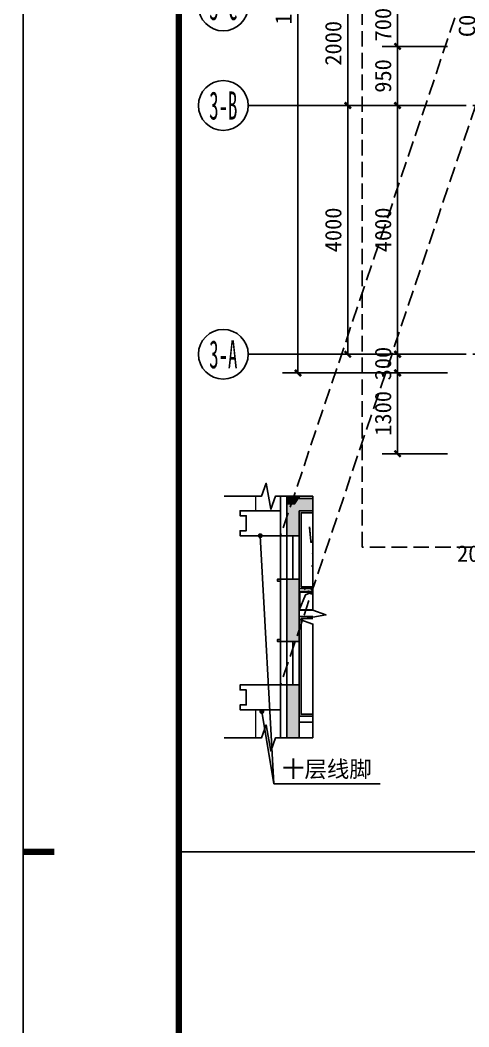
# Model space of a CAD drawing. Extents: x -46233 to 84150, y 109350 to 390860.
# Drawn here: x -50 to 7158, y 245685 to 261873 of the extents above; entities that cross this region are included whole.
import ezdxf
from ezdxf.enums import TextEntityAlignment as Align
from ezdxf.xclip import XClip

# ---------------------------------------------------------------- set-up
doc = ezdxf.new("R2010")
doc.units = 0
doc.header["$LTSCALE"] = 1000
doc.header["$MEASUREMENT"] = 0
doc.header["$XCLIPFRAME"] = 0
for name, pattern in [('125-WC-2x1.6+2.65x1.6$0$__DASH', [0.35, 0.25, -0.1]), ('3#-轴线$1$DOTE', [2.42, 2, -0.2, 0.02, -0.2]), ('DASH', [0.35, 0.25, -0.1])]:
    doc.linetypes.add(name, pattern=pattern)
doc.layers.get('Defpoints').update_dxf_attribs({"color": 4, "linetype": 'DASH'})
doc.layers.add('1#2#住宅楼 平面图$0$A-00-15-1#-PM-2F$0$00-装饰-看', color=46, linetype='Continuous', lineweight=5)
for name, color, linetype in [('125-MC编号-偶$0$A-ANNO-TEXT', 255, 'Continuous'), ('125-O-MC$0$A-ANNO-HATC-SOLD', 252, 'Continuous'), ('125-O-MC$0$A-COLU-CONC-HATC', 204, 'Continuous'), ('125-O-MC$0$A-DOOR', 51, 'Continuous'), ('125-O-MC$0$A-FLOR-HRAL', 71, 'Continuous'), ('125-O-MC$0$A-WALL-BLOK', 131, 'Continuous'), ('125-O-MC$0$A-WALL-CONC', 9, 'Continuous'), ('125-O-MC$0$A-WALL-INSL', 241, 'Continuous'), ('125-WC-2x1.6+2.65x1.6$0$A-FLOR-SPCL', 225, 'Continuous'), ('125-WC-2x1.6+2.65x1.6$0$FF-FIXT', 31, 'Continuous'), ('125-WC-2x1.6+2.65x1.6$0$FF-洁具及配件', 31, 'Continuous'), ('125-墙体$0$125-墙体$0$A-COLU-CONC-HATC', 204, 'Continuous'), ('125-墙体$0$125-墙体$0$A-DOOR', 51, 'Continuous'), ('125-墙体$0$125-墙体$0$A-WALL-BLOK', 131, 'Continuous'), ('125-墙体$0$125-墙体$0$A-WALL-CONC', 9, 'Continuous'), ('125-墙体$0$125-墙体$0$A-WALL-INSL', 241, 'Continuous'), ('125-墙体$0$A-COLU-CONC-HATC', 204, 'Continuous'), ('125-墙体$0$A-FLOR-UNDR', 177, 'Continuous'), ('125-墙体$0$A-FURN-FIXD', 45, 'Continuous'), ('125-墙体$0$A-WALL-STUD', 133, 'Continuous'), ('125-文字-标$0$A-ANNO-TEXT', 7, 'Continuous'), ('3#-轴号$0$A-ANNO-AXIS-CIRC', 3, 'Continuous'), ('3#-轴号$0$A-ANNO-AXIS-TEXT', 7, 'Continuous'), ('3#-轴号$0$A-ANNO-DIMS', 3, 'Continuous'), ('3#-轴线$1$A-ANNO-DOTE', 10, '3#-轴线$1$DOTE'), ('A-00-HX-113-wall-01Y$0$HRAL', 31, 'Continuous'), ('A-ANNO-DIMS', 3, 'Continuous'), ('A-ANNO-HATC-PATT', 8, 'Continuous'), ('A-ANNO-NOTE', 3, 'Continuous'), ('A-ANNO-SYMB', 3, 'Continuous'), ('A-ANNO-TEXT', 255, 'Continuous'), ('A1-无手签$0$A-ANNO-TTLB', 7, 'Continuous'), ('AXIS_TEXT', 7, 'Continuous')]:
    doc.layers.add(name, color=color, linetype=linetype)
doc.styles.add('125-MC编号-偶$0$Standard', font='')
doc.styles.add('125-文字-标$0$Standard', font='')
doc.styles.add('3#-轴号$0$_TCH_AXIS', font='')
doc.styles.add('3#-轴号$0$_TCH_DIM_T3', font='')
doc.styles.add('_TCH_DIM', font='')
doc.styles.add('_TCH_DIM_T3', font='')
doc.styles.add('COMPLEX', font='COMPLEX')
doc.styles.get("Standard").update_dxf_attribs({"font": ''})
doc.styles.get('125-MC编号-偶$0$Standard').set_extended_font_data('SimSun')
doc.styles.get('125-文字-标$0$Standard').set_extended_font_data('SimSun')
doc.styles.get('3#-轴号$0$_TCH_AXIS').set_extended_font_data('SimSun')
doc.styles.get('3#-轴号$0$_TCH_DIM_T3').set_extended_font_data('SimSun')
doc.styles.get('_TCH_DIM').set_extended_font_data('SimSun')
doc.styles.get('_TCH_DIM_T3').set_extended_font_data('SimSun')
doc.styles.get('Standard').set_extended_font_data('SimSun')
doc.dimstyles.new('3#-轴号$0$_TCH_ARCH&&100', dxfattribs={"dimtxt": 264.345992, "dimasz": 100, "dimexe": 250, "dimexo": 300, "dimgap": 100, "dimtad": 1, "dimdec": 0, "dimzin": 0, "dimdsep": 46, "dimtxsty": '3#-轴号$0$_TCH_DIM_T3', "dimblk": '3#-轴号$0$_ArchTick', "dimcen": 0.09, "dimclrt": 7, "dimazin": 2, "dimtfac": 1, "dimtdec": 0, "dimtix": 1, "dimtmove": 2, "dimatfit": 3, "dimfxl": 100, "dimtolj": 1, "dimtzin": 0, "dimarcsym": 0})
doc.dimstyles.new('_TCH_ARCH&&100', dxfattribs={"dimtxt": 264.345992, "dimasz": 100, "dimexe": 250, "dimexo": 300, "dimgap": 100, "dimtad": 1, "dimdec": 0, "dimzin": 0, "dimdsep": 46, "dimtxsty": '_TCH_DIM_T3', "dimblk": 'ARCHTICK', "dimcen": 0.09, "dimclrt": 7, "dimazin": 2, "dimtfac": 1, "dimtdec": 0, "dimtix": 1, "dimtmove": 2, "dimatfit": 3, "dimfxl": 100, "dimtolj": 1, "dimtzin": 0, "dimarcsym": 0})
pattern_1 = [(0, (0, 0), (0, 350), []), (37.875, (400, 0), (-169.6153, 218.0767), []), (90, (400, 0), (-450, 3e-14), [])]

# ---------------------------------------------------------------- blocks, each defined once
blk = doc.blocks.new('3#-轴线')
at = {"layer": '3#-轴线$1$A-ANNO-DOTE'}
for points in [[(-3000, -7100), (45757, -7100)], [(-3000, -11100), (45757, -11100)]]:
    blk.add_lwpolyline(points, dxfattribs=at)
blk = doc.blocks.new('_AXISO')
blk.add_circle((0, 0), 0.5)
at = {"layer": 'AXIS_TEXT', "style": 'COMPLEX', "width": 1.041667}
blk.add_attdef('A', text='', height=0.56, dxfattribs=at).set_placement((-0.25, -0.28), (0.25, -0.28), align=Align.FIT)
blk = doc.blocks.new('3#-轴号$0$_ArchTick')
at = {"color": 0, "linetype": 'ByBlock', "const_width": 0.4}
blk.add_lwpolyline([(-0.5, -0.5), (0.5, 0.5)], dxfattribs=at)
blk = doc.blocks.new('*D805')
at = {"layer": '3#-轴号$0$A-ANNO-DIMS', "color": 0, "lineweight": -2, "transparency": 16777216}
for p, q in [((-2589, -12100), (-2589, -8100)), ((-2389, -8100), (-2339, -8100)), ((-2389, -12100), (-2339, -12100))]:
    blk.add_line(p, q, dxfattribs=at)
at = {"layer": 'Defpoints', "color": 0, "transparency": 16777216}
for p in [(-2689, -8100), (-2589, -8100), (-2689, -12100)]:
    blk.add_point(p, dxfattribs=at)
at = {"layer": '3#-轴号$0$A-ANNO-DIMS', "color": 0, "lineweight": -2, "transparency": 16777216, "xscale": 100, "yscale": 100, "zscale": 100}
for p, rotation in [((-2589, -8100), 90), ((-2589, -12100), 270)]:
    blk.add_blockref('3#-轴号$0$_ArchTick', p, dxfattribs=dict(at, rotation=rotation))
at = {"layer": '3#-轴号$0$A-ANNO-DIMS', "color": 7, "transparency": 16777216, "insert": (-2822, -10100), "char_height": 264.3, "attachment_point": 5, "rotation": 90, "style": '3#-轴号$0$_TCH_DIM_T3'}
blk.add_mtext('\\A1;4000', dxfattribs=at)
blk = doc.blocks.new('*D806')
at = {"layer": '3#-轴号$0$A-ANNO-DIMS', "color": 0, "lineweight": -2, "transparency": 16777216}
for p, q in [((-2589, -8100), (-2589, -6100)), ((-2389, -6100), (-2339, -6100)), ((-2389, -8100), (-2339, -8100))]:
    blk.add_line(p, q, dxfattribs=at)
at = {"layer": 'Defpoints', "color": 0, "transparency": 16777216}
for p in [(-2689, -6100), (-2589, -6100), (-2689, -8100)]:
    blk.add_point(p, dxfattribs=at)
at = {"layer": '3#-轴号$0$A-ANNO-DIMS', "color": 0, "lineweight": -2, "transparency": 16777216, "xscale": 100, "yscale": 100, "zscale": 100}
for p, rotation in [((-2589, -6100), 90), ((-2589, -8100), 270)]:
    blk.add_blockref('3#-轴号$0$_ArchTick', p, dxfattribs=dict(at, rotation=rotation))
at = {"layer": '3#-轴号$0$A-ANNO-DIMS', "color": 7, "transparency": 16777216, "insert": (-2822, -7100), "char_height": 264.3, "attachment_point": 5, "rotation": 90, "style": '3#-轴号$0$_TCH_DIM_T3'}
blk.add_mtext('\\A1;2000', dxfattribs=at)
blk = doc.blocks.new('125-MC编号-偶')
at = {"layer": '125-MC编号-偶$0$A-ANNO-TEXT', "color": 2, "style": '125-MC编号-偶$0$Standard'}
for s, p in [('MLC2123', (-9273, 7623, 0)), ('C1214', (-6196, 7623, 0)), ('C1517', (-3919, 7623, 0)), ('M1023', (-8168, 3498)), ('TLM2323', (-6499, 3498)), ('M1023', (-4464, 3498)), ('HM1123', (-2562, 1888)), ('M0923', (-8869, 96)), ('MLC2123', (-9284, -4542, 0)), ('C3017', (-5315, -5209, 0)), ('C2017', (-2004, -5209, 0))]:
    blk.add_text(s, height=264.3, dxfattribs=at).set_placement(p)
for s, p in [('C0714', (-10992, 3125, 0)), ('M0923', (-7891, 2496)), ('C0714', (-10992, 1100, 0)), ('M1023', (-6553, -647)), ('M1023', (-3184, -647)), ('M0823', (-2041, -1335))]:
    blk.add_text(s, height=264.3, rotation=90, dxfattribs=at).set_placement(p)
blk = doc.blocks.new('125-WC-2x1.6+2.65x1.6$0$A$C096A077C')
at = {"layer": '125-WC-2x1.6+2.65x1.6$0$A-FLOR-SPCL'}
blk.add_line((-182, 0), (57, 0), dxfattribs=at)
for points in [[(-366, -84), (-534, -84), (-534, 84), (-366, 84)], [(-369, -81), (-531, -81), (-531, 81), (-369, 81)], [(-30, -23), (-30, 23), (-150, 23), (-150, -23)], [(-150, 20), (-150, -20), (-30, -20), (-30, 20)], [(-30, -60), (-30, 60), (0, 60), (0, -60)]]:
    blk.add_lwpolyline(points, close=True, dxfattribs=at)
for points in [[(-450, -45), (-450, 45)], [(-405, 0), (-495, 0)]]:
    blk.add_lwpolyline(points, dxfattribs=at)
blk.add_circle((-450, 0), 11.2, dxfattribs=at)
blk = doc.blocks.new('125-WC-2x1.6+2.65x1.6$0$A$C569A68CE')
at = {"layer": '125-WC-2x1.6+2.65x1.6$0$A-FLOR-SPCL'}
for p, q in [((-17, -195), (-16, -195)), ((14, -195), (15, -195))]:
    blk.add_line(p, q, dxfattribs=at)
for points in [[(21, 14), (17, 19), (11, 23), (5, 26), (-1, 27), (-7, 26), (-13, 23), (-19, 19), (-23, 14), (-25, 8), (-26, 2), (-25, -5), (-23, -11), (-19, -16), (-13, -20), (-8, -22), (-7, -23), (-6, -23), (-5, -24), (-5, -25), (-5, -26), (-5, -76), (-5, -77), (-5, -78), (-4, -79), (-3, -80), (-2, -80), (-1, -80), (0, -80), (1, -80), (2, -79), (3, -78), (3, -77), (3, -76), (3, -26), (3, -25), (3, -24), (4, -23), (5, -23), (5, -22), (11, -20), (17, -16), (21, -11), (23, -5), (24, 2), (23, 8)], [(20, 14), (16, 19), (11, 23), (5, 25), (-1, 26), (-7, 25), (-13, 23), (-18, 19), (-22, 14), (-25, 8), (-26, 2), (-25, -4), (-22, -10), (-18, -15), (-13, -19), (-7, -22), (-6, -22), (-6, -23), (-5, -24), (-5, -25), (-5, -26), (-5, -76), (-4, -77), (-4, -78), (-4, -79), (-3, -79), (-2, -80), (-1, -80), (0, -80), (1, -79), (1, -79), (2, -78), (2, -77), (2, -76), (2, -26), (2, -25), (3, -24), (4, -23), (4, -22), (5, -22), (11, -19), (16, -15), (20, -10), (23, -4), (23, 2), (23, 8)], [(16, -16), (15, -17), (15, -190), (14, -194), (13, -198), (10, -201), (7, -204), (3, -206), (-1, -206), (-5, -206), (-9, -204), (-12, -201), (-15, -198), (-16, -194), (-17, -190), (-17, -17), (-18, -16), (-18, -190), (-17, -195), (-16, -199), (-13, -202), (-10, -205), (-5, -207), (-1, -207), (3, -207), (7, -205), (11, -202), (14, -199), (15, -195), (16, -190)], [(15, -17), (11, -20), (5, -22), (5, -23), (4, -23), (3, -24), (3, -25), (3, -26), (3, -76), (3, -78), (2, -79), (1, -80), (-2, -80), (-3, -80), (-4, -79), (-5, -78), (-5, -76), (-5, -26), (-5, -25), (-5, -24), (-6, -23), (-7, -23), (-8, -22), (-13, -20), (-17, -17), (-17, -190), (-16, -194), (-15, -198), (-12, -201), (-9, -204), (-5, -206), (-1, -206), (3, -206), (7, -204), (10, -201), (13, -198), (14, -194), (15, -190)]]:
    blk.add_lwpolyline(points, close=True, dxfattribs=at)
blk.add_lwpolyline([(-14, -72), (-14, -71), (-13, -71), (-13, -71), (-13, -71), (-13, -71), (-13, -70), (-13, -70), (-13, -70), (-13, -70), (-13, -70), (-12, -69), (-12, -69), (-11, -69), (-11, -69), (-10, -68), (-9, -68), (-8, -68), (-6, -67), (-4, -67), (-2, -67), (0, -67), (2, -67), (4, -67), (5, -68), (7, -68), (8, -68), (8, -69), (9, -69), (10, -69), (10, -69), (11, -70), (11, -70), (11, -70), (11, -70), (11, -70), (11, -71), (11, -71), (11, -71), (11, -71), (11, -71), (11, -72), (11, -72), (11, -72), (11, -72), (11, -72), (11, -72), (11, -73), (11, -73), (11, -73), (11, -73), (11, -73), (10, -74), (10, -74), (9, -74), (8, -74), (8, -75), (7, -75), (5, -75), (4, -76), (2, -76), (0, -76), (-2, -76), (-4, -76), (-6, -76), (-8, -75), (-9, -75), (-10, -75), (-11, -74), (-11, -74), (-12, -74), (-12, -74), (-13, -73), (-13, -73), (-13, -73), (-13, -73), (-13, -73), (-13, -72), (-13, -72), (-13, -72), (-13, -72), (-14, -72), (-14, -72)], dxfattribs=at)
blk = doc.blocks.new('125-WC-2x1.6+2.65x1.6$0$A$C05716B03')
at = {"layer": '125-WC-2x1.6+2.65x1.6$0$A-FLOR-SPCL'}
for points in [[(-100, 400), (500, 400), (500, 0), (-100, 0)], [(475, 25), (-75, 25), (-75, 375), (475, 375)]]:
    blk.add_lwpolyline(points, close=True, dxfattribs=at)
for radius in [36, 23]:
    blk.add_circle((200, 192), radius, dxfattribs=at)
blk = doc.blocks.new('125-WC-2x1.6+2.65x1.6$0$A$C4A066A6E')
at = {"layer": '125-WC-2x1.6+2.65x1.6$0$FF-FIXT', "color": 8}
blk.add_blockref('125-WC-2x1.6+2.65x1.6$0$A$C569A68CE', (0, 456), dxfattribs=at)
at = {"layer": '125-WC-2x1.6+2.65x1.6$0$FF-洁具及配件', "color": 8, "ltscale": 0.01, "xscale": -1}
blk.add_blockref('125-WC-2x1.6+2.65x1.6$0$A$C05716B03', (200, 0), dxfattribs=at)
blk = doc.blocks.new('125-WC-2x1.6+2.65x1.6$0$REWREWR')
at = {"layer": '125-WC-2x1.6+2.65x1.6$0$A-FLOR-SPCL', "linetype": '125-WC-2x1.6+2.65x1.6$0$__DASH', "ltscale": 0.5}
for p, q in [((15260162, -510296), (15260785, -510296)), ((15260112, -511063), (15260112, -510346)), ((15260150, -510918), (15260150, -510391)), ((15260190, -510351), (15260757, -510351)), ((15260797, -510918), (15260797, -510391)), ((15260835, -510346), (15260835, -511063)), ((15260835, -510918), (15260112, -510918)), ((15260112, -511027), (15260709, -511027)), ((15260112, -511063), (15260835, -511063)), ((15260243, -510975), (15260243, -510964)), ((15260324, -510950), (15260259, -510950)), ((15260259, -510950), (15260259, -510966)), ((15260259, -510966), (15260324, -510966)), ((15260324, -510966), (15260324, -510950)), ((15260334, -510976), (15260334, -510964)), ((15260709, -510997), (15260709, -511028)), ((15260793, -510997), (15260709, -510997)), ((15260793, -511028), (15260793, -510997)), ((15260793, -511027), (15260835, -511027))]:
    blk.add_line(p, q, dxfattribs=at)
blk.add_lwpolyline([(15260374, -510968, 0.185158), (15260369, -510956, 0.102042), (15260350, -510941, 0.060862), (15260325, -510933, 0.047173), (15260291, -510930, 0.047173), (15260257, -510933, 0.060862), (15260232, -510941, 0.102042), (15260213, -510956, 0.185158), (15260208, -510968, 0.185158), (15260213, -510981, 0.102042), (15260232, -510995, 0.060862), (15260257, -511003, 0.047173), (15260291, -511007, 0.047173), (15260325, -511003, 0.060862), (15260350, -510995, 0.102042), (15260369, -510981, 0.185158)], format="xyb", close=True, dxfattribs=at)
for points in [[(15260259, -510955, 0.008736), (15260256, -510956, 0.076276), (15260244, -510961, 0.259034), (15260243, -510964, 0.259034)], [(15260243, -510964, 0.259034), (15260244, -510968, 0.076276), (15260256, -510973, 0.036515), (15260270, -510975, 0.026615), (15260288, -510976, 0.026615), (15260307, -510975, 0.036515), (15260321, -510973, 0.076276), (15260332, -510968, 0.259034), (15260334, -510964, 0.259034), (15260332, -510961, 0.056762), (15260324, -510957, 0.036515)], [(15260243, -510975, 0.259034), (15260244, -510978, 0.076276), (15260256, -510983, 0.036515), (15260270, -510986, 0.026615), (15260288, -510987, 0.026615), (15260307, -510986, 0.036515), (15260321, -510983, 0.076276), (15260332, -510978, 0.259034), (15260334, -510975, 0.078462), (15260334, -510973, 0.056762)]]:
    blk.add_lwpolyline(points, format="xyb", dxfattribs=at)
blk.add_circle((15260749, -511028), 17.5, dxfattribs=at)
for centre, radius, start, end in [((15260162, -510346), 50, 90, 180), ((15260785, -510346), 50, 0, 90), ((15260190, -510391), 40, 90, 180), ((15260757, -510391), 40, 0, 90)]:
    blk.add_arc(centre, radius, start, end, dxfattribs=at)
at = {"layer": '125-WC-2x1.6+2.65x1.6$0$A-FLOR-SPCL', "linetype": '125-WC-2x1.6+2.65x1.6$0$__DASH', "ltscale": 0.5, "width": 0.8, "flags": 9}
for tag in ['YSIZE', 'XSIZE']:
    blk.add_attdef(tag, (15260490, -511063), '', height=0.5, rotation=180, dxfattribs=at)
blk = doc.blocks.new('125-WC-2x1.6+2.65x1.6$0$A$C446C3F73')
at = {"layer": '125-WC-2x1.6+2.65x1.6$0$A-FLOR-SPCL'}
blk.add_lwpolyline([(-50, -50), (50, -50), (50, 50), (-50, 50)], close=True, dxfattribs=at)
for centre, radius in [((-39, 39), 4), ((0, 0), 40), ((39, 39), 4), ((-39, -39), 4), ((39, -39), 4)]:
    blk.add_circle(centre, radius, dxfattribs=at)
blk = doc.blocks.new('125-WC-2x1.6+2.65x1.6$0$dfghrtjrtuj6')
at = {"layer": '125-WC-2x1.6+2.65x1.6$0$A-FLOR-SPCL'}
for points in [[(-217, 0, 0.071142), (-213, -58, 0.019152), (-193, -212, 0.090609), (-149, -404, 0.163158), (-38, -508, 0.273043), (73, -490, 0.094885), (149, -404, 0.090609), (193, -212, 0.019152), (213, -58, 0.071142), (217, 0)], [(-165, -12, 0.180688), (-197, -186, -4.705295)], [(-107, -6, 0.237416), (-194, -208, -3.87225)], [(-120, -51, 0.129606), (-180, -259, 0.211204), (-80, -482, 2.252949)], [(106, -51, -0.095348), (166, -225, -0.180567), (120, -417, -0.059956), (65, -481, -0.149733), (0, -504, -0.149733), (-65, -481, -0.059956), (-120, -417, -0.180567), (-166, -225, -0.095348), (-106, -51, 0.095348)], [(-61, -51), (-62, -32, 1.018669), (-84, -32), (-85, -51)], [(61, -51), (62, -32, -1.018669), (84, -32), (85, -51)], [(120, -51, -0.129606), (180, -259, -0.211204), (80, -482, -2.252949)], [(107, -6, -0.237416), (194, -208, 3.87225)], [(165, -12, -0.180688), (197, -186, 4.705295)]]:
    blk.add_lwpolyline(points, format="xyb", dxfattribs=at)
blk.add_lwpolyline([(-120, -51), (120, -51)], dxfattribs=at)
blk = doc.blocks.new('125-WC-2x1.6+2.65x1.6')
at = {"layer": '125-WC-2x1.6+2.65x1.6$0$A-FLOR-SPCL'}
for p, q in [((3320, -970), (2130, -970)), ((1030, -1370), (1970, -1370)), ((990, -1930), (990, -1730)), ((1770, -1930), (990, -1930))]:
    blk.add_line(p, q, dxfattribs=at)
for points in [[(1030, -1570), (1970, -1570), (1970, -30), (30, -30), (30, -1220), (1030, -1220)], [(995, -543), (1005, -543), (1005, -1138), (995, -1138)], [(1009, -625), (1019, -625), (1019, -1220), (1009, -1220)], [(716, -1250), (934, -1250), (934, -1584), (716, -1584)], [(1280, -1414), (1720, -1414), (1720, -1526), (1280, -1526)], [(2130, -1570), (3320, -1570), (3320, -1410), (2130, -1410)], [(2150, -1550), (3300, -1550), (3300, -1430), (2150, -1430)], [(30, -1730), (2620, -1730), (2620, -3270), (30, -3270)], [(948, -1730), (958, -1730), (958, -2500), (948, -2500)], [(990, -1890), (2620, -1890), (2620, -1730), (990, -1730)], [(1010, -1870), (2600, -1870), (2600, -1750), (1010, -1750)], [(966, -1946), (976, -1946), (976, -2716), (966, -2716)]]:
    blk.add_lwpolyline(points, close=True, dxfattribs=at)
for points in [[(970, -30), (970, -1220)], [(1030, -30), (1030, -1220)], [(2100, -950), (2130, -950), (2130, -1570), (3320, -1570), (3320, -970), (3450, -970), (3450, -1000)], [(934, -1250), (716, -1584)], [(716, -1250), (934, -1584)], [(930, -3270), (930, -1730)], [(990, -3270), (990, -1730)], [(1770, -1730), (2620, -1730), (2620, -2330), (1770, -2330), (1770, -1930)]]:
    blk.add_lwpolyline(points, dxfattribs=at)
at = {"layer": '125-WC-2x1.6+2.65x1.6$0$A-FLOR-SPCL', "linetype": '125-WC-2x1.6+2.65x1.6$0$__DASH', "ltscale": 0.5}
blk.add_lwpolyline([(1613, -1886), (1172, -1886), (1172, -1774), (1613, -1774)], close=True, dxfattribs=at)
at = {"layer": 'Defpoints'}
for points in [[(0, 0), (2000, 0), (2000, -1600), (0, -1600)], [(0, -1700), (2650, -1700), (2650, -3300), (0, -3300)]]:
    blk.add_lwpolyline(points, close=True, dxfattribs=at)
at = {"layer": '125-WC-2x1.6+2.65x1.6$0$A-FLOR-SPCL'}
for name, p, rotation in [('125-WC-2x1.6+2.65x1.6$0$A$C096A077C', (450, -1220), 270), ('125-WC-2x1.6+2.65x1.6$0$A$C4A066A6E', (2724, -1087), 180), ('125-WC-2x1.6+2.65x1.6$0$A$C096A077C', (480, -1730), 90)]:
    blk.add_blockref(name, p, dxfattribs=dict(at, rotation=rotation))
at = {"layer": '125-WC-2x1.6+2.65x1.6$0$A-FLOR-SPCL', "xscale": -1}
for name, p, rotation in [('125-WC-2x1.6+2.65x1.6$0$dfghrtjrtuj6', (1503, -1370), 180), ('125-WC-2x1.6+2.65x1.6$0$A$C446C3F73', (450, -1150), 270), ('125-WC-2x1.6+2.65x1.6$0$A$C446C3F73', (1080, -1320), 270), ('125-WC-2x1.6+2.65x1.6$0$A$C446C3F73', (480, -1780), 270), ('125-WC-2x1.6+2.65x1.6$0$A$C446C3F73', (1040, -1980), 270)]:
    blk.add_blockref(name, p, dxfattribs=dict(at, rotation=rotation))
at = {"layer": '125-WC-2x1.6+2.65x1.6$0$A-FLOR-SPCL'}
blk.add_blockref('125-WC-2x1.6+2.65x1.6$0$A$C4A066A6E', (2199, -2212), dxfattribs=at)
at = {"layer": '125-WC-2x1.6+2.65x1.6$0$A-FLOR-SPCL', "xscale": -1}
blk.add_blockref('125-WC-2x1.6+2.65x1.6$0$A$C446C3F73', (2800, -1840), dxfattribs=at)
at = {"layer": '125-WC-2x1.6+2.65x1.6$0$A-FLOR-SPCL', "xscale": -0.830108359133127, "yscale": 0.830108359133127, "zscale": 0.830108359133127, "rotation": 270}
blk.add_blockref('125-WC-2x1.6+2.65x1.6$0$REWREWR', (427017, -12670026), dxfattribs=at)
at = {"layer": '125-WC-2x1.6+2.65x1.6$0$FF-洁具及配件', "xscale": -1}
blk.add_blockref('125-WC-2x1.6+2.65x1.6$0$dfghrtjrtuj6', (1390, -1930), dxfattribs=at)
blk = doc.blocks.new('125-墙体$0$125-墙体$0$$TCHSYS$WIN2D')
for p, q in [((-0.5, 0.5), (0.5, 0.5)), ((-0.5, 0.5), (-0.5, -0.5)), ((0.5, 0.5), (0.5, -0.5)), ((0.5, 0.167), (-0.5, 0.167)), ((0.5, -0.167), (-0.5, -0.167)), ((-0.5, -0.5), (0.5, -0.5))]:
    blk.add_line(p, q)
blk = doc.blocks.new('125-墙体')
at = {"layer": '125-墙体$0$125-墙体$0$A-COLU-CONC-HATC'}
for points in [[(100, -100), (-100, 100), (-100, -3200), (33, -3200), (100, -3100)], [(33, -3200), (-100, -3200), (-100, -3700), (100, -3700), (100, -3300)], [(33, -3200), (100, -3300), (2150, -3300), (2150, -3100), (100, -3100)], [(100, -4400), (-100, -4400), (-100, -5400), (100, -5400)], [(100, -6100), (-100, -6100), (-100, -6650), (100, -6650)], [(100, -6650), (-100, -6650), (-100, -11200), (100, -11000)]]:
    blk.add_hatch(color=256, dxfattribs=at).paths.add_polyline_path(points)
at = {"layer": '125-墙体$0$A-COLU-CONC-HATC'}
h = blk.add_hatch(dxfattribs=at)
h.set_pattern_fill('石膏板', color=256, scale=20, style=0)
h.set_pattern_definition([(45, (16.99, 14.34), (-50, 50), [16, -54.7107]), (135, (128.304, 14.34), (-50, -50), [16, -54.7107])])
h.paths.add_polyline_path([(100, -4600), (750, -4600), (800, -4550), (100, -4550)])
at = {"layer": '125-墙体$0$125-墙体$0$A-WALL-BLOK'}
for p, q in [((100, -4900), (740, -4900)), ((100, -4900), (100, -5000)), ((100, -5000), (740, -5000)), ((1750, -6600), (100, -6600)), ((100, -6700), (1750, -6700))]:
    blk.add_line(p, q, dxfattribs=at)
at = {"layer": '125-墙体$0$125-墙体$0$A-WALL-CONC'}
for p, q in [((-100, 100), (-100, -3200)), ((100, -100), (100, -3100)), ((-100, -3200), (-100, -3700)), ((100, -3100), (2150, -3100)), ((100, -3300), (100, -3700)), ((100, -3300), (2150, -3300)), ((-100, -3700), (100, -3700)), ((-100, -4400), (100, -4400)), ((-100, -4400), (-100, -5400)), ((100, -4400), (100, -5400)), ((-100, -5400), (100, -5400)), ((-100, -6100), (100, -6100)), ((-100, -6100), (-100, -6650)), ((100, -6100), (100, -6650)), ((-100, -6650), (-100, -11200)), ((100, -6650), (100, -11000))]:
    blk.add_line(p, q, dxfattribs=at)
at = {"layer": '125-墙体$0$125-墙体$0$A-WALL-INSL'}
for p, q in [((-200, -3700), (-100, -3700)), ((-200, -4400), (-100, -4400)), ((-200, -5400), (-100, -5400)), ((-200, -6100), (-100, -6100))]:
    blk.add_line(p, q, dxfattribs=at)
at = {"layer": '125-墙体$0$A-FLOR-UNDR'}
blk.add_lwpolyline([(100, -4550), (450, -4550), (450, -4900), (100, -4900)], close=True, dxfattribs=at)
blk.add_lwpolyline([(100, -4900), (200, -4650), (450, -4550)], dxfattribs=at)
at = {"layer": '125-墙体$0$A-FURN-FIXD'}
for points in [[(100, -4600), (400, -4600), (400, -4900), (100, -4900)], [(110, -4610), (390, -4610), (390, -4890), (110, -4890)]]:
    blk.add_lwpolyline(points, close=True, dxfattribs=at)
blk.add_lwpolyline([(250, -4600, 0, 30, 0), (250, -4579, 30, 30, 0)], format="xyseb", dxfattribs=at)
at = {"layer": '125-墙体$0$A-WALL-STUD'}
for p, q in [((100, -4550), (800, -4550)), ((100, -4550), (100, -4600)), ((100, -4600), (750, -4600))]:
    blk.add_line(p, q, dxfattribs=at)
blk.add_blockref('125-WC-2x1.6+2.65x1.6', (100, -3300))
at = {"layer": '125-墙体$0$125-墙体$0$A-DOOR', "xscale": -700, "yscale": 300, "zscale": 300, "rotation": 270}
for p in [(-50, -4050), (-50, -5750)]:
    blk.add_blockref('125-墙体$0$125-墙体$0$$TCHSYS$WIN2D', p, dxfattribs=at)
blk = doc.blocks.new('125-文字-标')
at = {"layer": 'Defpoints'}
for points in [[(-10350, 4000), (-7150, 4000), (-7150, 7000), (-10350, 7000)], [(-7050, 3900), (-4650, 3900), (-4650, 7000), (-7050, 7000)], [(-4550, 7000), (-1850, 7000), (-1850, 4000), (-4550, 4000)], [(-8350, 2200), (-10350, 2200), (-10350, 3800), (-8350, 3800)], [(-3100, 500), (-6900, 500), (-6900, 3800), (-2800, 3800), (-2800, 2200), (-3100, 2200)], [(-3100, 650), (-1300, 650), (-1300, 2200), (-3100, 2200)], [(-10350, 500), (-7700, 500), (-7700, 2100), (-10350, 2100)], [(-6900, 500), (-3100, 500), (-3100, -3900), (-6900, -3900)], [(-7100, -3900), (-10350, -3900), (-10350, -1050), (-8200, -1050), (-8200, 400), (-7100, 400)], [(-8200, 400), (-10350, 400), (-10350, -1050), (-8200, -1050)], [(-3000, 450), (-2000, 450), (-2000, -1350), (-100, -1350), (-100, -3900), (-3000, -3900)], [(-1900, -1250), (-100, -1250), (-100, -250), (-1450, -250), (-1450, 450), (-1900, 450)]]:
    blk.add_lwpolyline(points, close=True, dxfattribs=at)
at = {"layer": '125-文字-标$0$A-ANNO-TEXT', "style": '125-文字-标$0$Standard'}
for s, height, p in [('卧室', 264.3, (-9247, 5652)), ('CF5', 264.3, (-6508, 5652)), ('厨房', 264.3, (-5941, 5652)), ('卧室', 264.3, (-3714, 5652)), ('卫生间', 264.3, (-9257, 3281)), ('WC10', 264.3, (-10202, 3281)), ('餐厅', 264.3, (-5779, 1634)), ('玄关', 264.3, (-2712, 1393)), ('WC11', 264.3, (-10041, 1315)), ('卫生间', 264.3, (-9096, 1315)), ('衣帽间', 264.3, (-1236, -684)), ('卧室', 264.3, (-9247, -1807)), ('(', 264, (-9791, -2207)), ('含衣帽间', 264.3, (-9602, -2207)), (')', 264, (-8090, -2207)), ('起居室', 264.3, (-5969, -2207)), ('卧室', 264.3, (-2321, -2705))]:
    blk.add_text(s, height=height, dxfattribs=at).set_placement(p)
at = {"layer": 'Defpoints', "style": '125-文字-标$0$Standard'}
for s, height, p in [('9.60m', 264.3, (-9404, 5252)), ('2', 132, (-8459, 5427)), ('7.44m', 264.3, (-6380, 5252)), ('2', 132, (-5435, 5427)), ('8.10m', 264.3, (-3872, 5252)), ('2', 132, (-2927, 5427)), ('13.02m', 264.3, (-6023, 1234)), ('2', 132, (-4889, 1409)), ('2', 132, (-1923, 1168)), ('4.24m', 264.3, (-9035, 915)), ('2', 132, (-8090, 1090)), ('2.79m', 264.3, (-2868, 993)), ('2', 132, (-259, -909)), ('2.11m', 264.3, (-1204, -1084)), ('13.98m', 264.3, (-9499, -2607)), ('2', 132, (-8365, -2432)), ('16.72m', 264.3, (-6023, -2607)), ('2', 132, (-4889, -2432)), ('9.20m', 264.3, (-2478, -3105)), ('2', 132, (-1533, -2930))]:
    blk.add_text(s, height=height, dxfattribs=at).set_placement(p)
at = {"layer": 'Defpoints', "color": 1, "style": '125-文字-标$0$Standard'}
for s, height, p in [('3.20m', 264.3, (-10171, 2881)), ('2', 132, (-9226, 3056))]:
    blk.add_text(s, height=height, dxfattribs=at).set_placement(p)
blk = doc.blocks.new('3#-标准层')
for name, p in [('125-墙体', (0, 0)), ('125-文字-标', (10450, -7100))]:
    blk.add_blockref(name, p)
blk = doc.blocks.new('125-O-MC$0$BGBFG')
at = {"layer": '125-O-MC$0$A-FLOR-HRAL'}
blk.add_lwpolyline([(0, 0), (700, 0), (700, -60), (0, -60)], close=True, dxfattribs=at)
blk.add_lwpolyline([(700, 0), (700, -90)], dxfattribs=at)
blk = doc.blocks.new('125-O-MC$0$$DorLib2D$00000009')
for p, q in [((0.413, 0.905), (0.413, 0.081)), ((0.454, 0.905), (0.413, 0.905)), ((0.454, 0.081), (0.454, 0.905)), ((0.413, 0.782), (0.378, 0.782)), ((0.489, 0.782), (0.454, 0.782)), ((0.413, 0.624), (0.378, 0.624)), ((0.489, 0.624), (0.454, 0.624)), ((-0.494, 0.081), (-0.453, 0.081)), ((-0.494, -0.002), (-0.494, 0.081)), ((-0.453, 0.081), (-0.453, 0.039)), ((-0.453, 0.039), (-0.412, 0.039)), ((-0.412, 0.039), (-0.412, -0.002)), ((0.413, 0.081), (0.454, 0.081)), ((0.454, 0.039), (0.413, 0.039)), ((0.413, 0.039), (0.413, -0.002)), ((0.495, 0.081), (0.454, 0.081)), ((0.454, 0.081), (0.454, 0.039)), ((0.495, -0.002), (0.495, 0.081)), ((-0.494, -0.002), (-0.494, -0.002)), ((-0.412, -0.002), (-0.494, -0.002)), ((0.413, -0.002), (0.495, -0.002)), ((0.495, -0.002), (0.495, -0.002))]:
    blk.add_line(p, q)
at = {"lineweight": 13}
for p, q in [((0.378, 0.782), (0.378, 0.624)), ((0.489, 0.782), (0.489, 0.624))]:
    blk.add_line(p, q, dxfattribs=at)
blk.add_arc((0.372, 0.082), 0.825, 87.134, 180.0717, dxfattribs=at)
blk = doc.blocks.new('125-O-MC$0$$TCHSYS$WIN2D')
for p, q in [((-0.5, 0.5), (0.5, 0.5)), ((-0.5, 0.5), (-0.5, -0.5)), ((0.5, 0.5), (0.5, -0.5)), ((0.5, 0.167), (-0.5, 0.167)), ((0.5, -0.167), (-0.5, -0.167)), ((-0.5, -0.5), (0.5, -0.5))]:
    blk.add_line(p, q)
blk = doc.blocks.new('125-O-MC$0$$WINLIB2D$00000001')
at = {"color": 0}
for points in [[(-0.5, 0.5), (-0.5, -0.5)], [(-0.5, 0.5), (0.5, 0.5)], [(0.5, -0.5), (0.5, 0.5)], [(0.5, 0.1667), (-0.5, 0.1667)], [(0.5, -0.1667), (-0.5, -0.1667)], [(-0.5, -0.5), (0.5, -0.5)]]:
    blk.add_lwpolyline(points, dxfattribs=at)
blk = doc.blocks.new('125-O-MC')
at = {"layer": '125-O-MC$0$A-COLU-CONC-HATC'}
h = blk.add_hatch(dxfattribs=at)
h.set_pattern_fill('空心砖', color=256, scale=100, style=0)
h.set_pattern_definition(pattern_1)
h.paths.add_polyline_path([(3670, -11200), (3670, -11700), (3870, -11550), (3870, -11200)])
h = blk.add_hatch(dxfattribs=at)
h.set_pattern_fill('空心砖', color=256, scale=100, style=0)
h.set_pattern_definition(pattern_1)
h.paths.add_polyline_path([(7350, -11200), (7350, -11550), (7450, -11600), (7550, -11550), (7550, -11200)])
h = blk.add_hatch(dxfattribs=at)
h.set_pattern_fill('空心砖', color=256, scale=100, style=0)
h.set_pattern_definition(pattern_1)
h.paths.add_polyline_path([(3670, -11700), (3950, -11700), (3950, -11550), (3870, -11550)])
h = blk.add_hatch(dxfattribs=at)
h.set_pattern_fill('空心砖', color=256, scale=100, style=0)
h.set_pattern_definition(pattern_1)
h.paths.add_polyline_path([(7350, -11550), (6950, -11550), (6950, -11700), (7450, -11700), (7450, -11600)])
h = blk.add_hatch(dxfattribs=at)
h.set_pattern_fill('空心砖', color=256, scale=100, style=0)
h.set_pattern_definition(pattern_1)
h.paths.add_polyline_path([(7450, -11700), (7850, -11700), (7850, -11550), (7550, -11550), (7450, -11600)])
h = blk.add_hatch(dxfattribs=at)
h.set_pattern_fill('空心砖', color=256, scale=100, style=0)
h.set_pattern_definition(pattern_1)
h.paths.add_polyline_path([(10350, -11550), (9850, -11550), (9850, -11700), (10350, -11700)])
at = {"layer": '125-O-MC$0$A-ANNO-HATC-SOLD'}
for points in [[(3950, -11000), (6950, -11000)], [(7850, -11000), (9850, -11000)]]:
    blk.add_lwpolyline(points, dxfattribs=at)
at = {"layer": '125-O-MC$0$A-DOOR'}
for p, q in [((1900, 220), (2800, 220)), ((1900, -11320), (2800, -11320))]:
    blk.add_line(p, q, dxfattribs=at)
at = {"layer": '125-O-MC$0$A-FLOR-HRAL'}
blk.add_lwpolyline([(6300, -50), (7800, -50), (7800, -100), (6300, -100)], close=True, dxfattribs=at)
at = {"layer": '125-O-MC$0$A-WALL-BLOK'}
for p, q in [((700, -100), (700, 100)), ((2800, -100), (2800, 100)), ((700, -11000), (100, -11000)), ((100, -11000), (100, -11200)), ((700, -11200), (700, -11000)), ((2800, -11200), (2800, -11000)), ((100, -11200), (700, -11200)), ((3670, -11200), (3670, -11700)), ((3870, -11200), (3670, -11200)), ((3870, -11200), (3870, -11550)), ((7350, -11200), (7350, -11550)), ((7550, -11200), (7350, -11200)), ((7550, -11200), (7550, -11550)), ((3950, -11550), (3870, -11550)), ((3950, -11700), (3950, -11550)), ((7350, -11550), (6950, -11550)), ((6950, -11550), (6950, -11700)), ((7850, -11550), (7550, -11550)), ((7850, -11700), (7850, -11550)), ((10350, -11550), (9850, -11550)), ((9850, -11550), (9850, -11700)), ((3670, -11700), (3950, -11700)), ((6950, -11700), (7450, -11700)), ((7450, -11700), (7850, -11700)), ((9850, -11700), (10350, -11700))]:
    blk.add_line(p, q, dxfattribs=at)
at = {"layer": '125-O-MC$0$A-WALL-CONC'}
for p, q in [((6300, 100), (6300, -100)), ((7800, 100), (7800, -100))]:
    blk.add_line(p, q, dxfattribs=at)
at = {"layer": '125-O-MC$0$A-WALL-INSL'}
for p, q in [((100, -11320), (700, -11320)), ((700, -11320), (700, -11200)), ((3950, -11820), (3950, -11700)), ((6950, -11820), (6950, -11700)), ((7850, -11820), (7850, -11700)), ((9850, -11820), (9850, -11700)), ((3950, -11820), (3670, -11820)), ((7450, -11820), (6950, -11820)), ((7850, -11820), (7450, -11820)), ((10350, -11820), (9850, -11820))]:
    blk.add_line(p, q, dxfattribs=at)
for points in [[(700, 100), (700, 220), (-220, 220), (-220, -600), (-200, -600), (-200, -3700), (-100, -3700)], [(2800, 100), (2800, 220), (4100, 220), (4100, 100)], [(5300, 100), (5300, 220), (6100, 220), (6100, 200), (6300, 200), (6300, 100)], [(7800, 100), (7800, 200), (8050, 200)], [(-100, -5400), (-200, -5400), (-200, -4400), (-100, -4400)], [(100, -11320), (-220, -11320), (-220, -10500), (-200, -10500), (-200, -6100), (-100, -6100)], [(2800, -11200), (2800, -11320), (3550, -11320), (3550, -11820), (3670, -11820)]]:
    blk.add_lwpolyline(points, dxfattribs=at)
for p in [(3950, -11730), (7850, -11730)]:
    blk.add_blockref('125-O-MC$0$BGBFG', p)
at = {"xscale": -1}
blk.add_blockref('125-O-MC$0$BGBFG', (6950, -11730), dxfattribs=at)
at = {"layer": '125-O-MC$0$A-DOOR', "zscale": 320}
for name, p, xscale, yscale in [('125-O-MC$0$$DorLib2D$00000009', (2350, 60), 900, 900), ('125-O-MC$0$$TCHSYS$WIN2D', (1300, 60), -1200, -320), ('125-O-MC$0$$TCHSYS$WIN2D', (1300, -11160), -1200, 320), ('125-O-MC$0$$DorLib2D$00000009', (2350, -11160), 900, -900)]:
    blk.add_blockref(name, p, dxfattribs=dict(at, xscale=xscale, yscale=yscale))
at = {"layer": '125-O-MC$0$A-DOOR', "rotation": 180}
for name, p, xscale, yscale, zscale in [('125-O-MC$0$$TCHSYS$WIN2D', (7050, 50), -1500, 300, 300), ('125-O-MC$0$$WINLIB2D$00000001', (5450, -11685), 3000, -270, 270), ('125-O-MC$0$$WINLIB2D$00000001', (8850, -11685), 1999.827914118767, -270, 270)]:
    blk.add_blockref(name, p, dxfattribs=dict(at, xscale=xscale, yscale=yscale, zscale=zscale))
blk = doc.blocks.new('_ArchTick')
at = {"color": 0, "linetype": 'ByBlock', "const_width": 0.4}
blk.add_lwpolyline([(-0.5, -0.5), (0.5, 0.5)], dxfattribs=at)
blk = doc.blocks.new('*D422')
at = {"layer": 'A-ANNO-DIMS', "color": 0, "lineweight": -2, "transparency": 16777216}
for p, q in [((6013, 262150), (6013, 262250)), ((6813, 262150), (5763, 262150)), ((6013, 261450), (6013, 262150)), ((6813, 261450), (5763, 261450)), ((6013, 261450), (6013, 261350))]:
    blk.add_line(p, q, dxfattribs=at)
at = {"layer": 'Defpoints', "color": 0, "transparency": 16777216}
for p in [(6013, 262150), (7113, 262150), (7113, 261450)]:
    blk.add_point(p, dxfattribs=at)
at = {"layer": 'A-ANNO-DIMS', "color": 0, "lineweight": -2, "transparency": 16777216, "xscale": 100, "yscale": 100, "zscale": 100}
for p, rotation in [((6013, 262150), 270), ((6013, 261450), 90)]:
    blk.add_blockref('_ArchTick', p, dxfattribs=dict(at, rotation=rotation))
at = {"layer": 'A-ANNO-DIMS', "color": 7, "transparency": 16777216, "insert": (5781, 261800), "char_height": 264.3, "attachment_point": 5, "rotation": 90, "style": '_TCH_DIM_T3'}
blk.add_mtext('\\A1;700', dxfattribs=at)
blk = doc.blocks.new('*D423')
at = {"layer": 'A-ANNO-DIMS', "color": 0, "lineweight": -2, "transparency": 16777216}
for p, q in [((6813, 261450), (5763, 261450)), ((6013, 260500), (6013, 261450)), ((6813, 260500), (5763, 260500))]:
    blk.add_line(p, q, dxfattribs=at)
at = {"layer": 'Defpoints', "color": 0, "transparency": 16777216}
for p in [(6013, 261450), (7113, 261450), (7113, 260500)]:
    blk.add_point(p, dxfattribs=at)
at = {"layer": 'A-ANNO-DIMS', "color": 0, "lineweight": -2, "transparency": 16777216, "xscale": 100, "yscale": 100, "zscale": 100}
for p, rotation in [((6013, 261450), 90), ((6013, 260500), 270)]:
    blk.add_blockref('_ArchTick', p, dxfattribs=dict(at, rotation=rotation))
at = {"layer": 'A-ANNO-DIMS', "color": 7, "transparency": 16777216, "insert": (5781, 260975), "char_height": 264.3, "attachment_point": 5, "rotation": 90, "style": '_TCH_DIM_T3'}
blk.add_mtext('\\A1;950', dxfattribs=at)
blk = doc.blocks.new('*D424')
at = {"layer": 'A-ANNO-DIMS', "color": 0, "lineweight": -2, "transparency": 16777216}
for p, q in [((6813, 260500), (5763, 260500)), ((6013, 256500), (6013, 260500)), ((6813, 256500), (5763, 256500))]:
    blk.add_line(p, q, dxfattribs=at)
at = {"layer": 'Defpoints', "color": 0, "transparency": 16777216}
for p in [(6013, 260500), (7113, 260500), (7113, 256500)]:
    blk.add_point(p, dxfattribs=at)
at = {"layer": 'A-ANNO-DIMS', "color": 0, "lineweight": -2, "transparency": 16777216, "xscale": 100, "yscale": 100, "zscale": 100}
for p, rotation in [((6013, 260500), 90), ((6013, 256500), 270)]:
    blk.add_blockref('_ArchTick', p, dxfattribs=dict(at, rotation=rotation))
at = {"layer": 'A-ANNO-DIMS', "color": 7, "transparency": 16777216, "insert": (5781, 258500), "char_height": 264.3, "attachment_point": 5, "rotation": 90, "style": '_TCH_DIM_T3'}
blk.add_mtext('\\A1;4000', dxfattribs=at)
blk = doc.blocks.new('*D425')
at = {"layer": 'A-ANNO-DIMS', "color": 0, "lineweight": -2, "transparency": 16777216}
for p, q in [((6013, 256500), (6013, 256600)), ((6813, 256500), (5763, 256500)), ((6013, 256200), (6013, 256500)), ((6813, 256200), (5763, 256200)), ((6013, 256200), (6013, 256100))]:
    blk.add_line(p, q, dxfattribs=at)
at = {"layer": 'Defpoints', "color": 0, "transparency": 16777216}
for p in [(6013, 256500), (7113, 256500), (7113, 256200)]:
    blk.add_point(p, dxfattribs=at)
at = {"layer": 'A-ANNO-DIMS', "color": 0, "lineweight": -2, "transparency": 16777216, "xscale": 100, "yscale": 100, "zscale": 100}
for p, rotation in [((6013, 256500), 270), ((6013, 256200), 90)]:
    blk.add_blockref('_ArchTick', p, dxfattribs=dict(at, rotation=rotation))
at = {"layer": 'A-ANNO-DIMS', "color": 7, "transparency": 16777216, "insert": (5781, 256350), "char_height": 264.3, "attachment_point": 5, "rotation": 90, "style": '_TCH_DIM_T3'}
blk.add_mtext('\\A1;300', dxfattribs=at)
blk = doc.blocks.new('*D426')
at = {"layer": 'A-ANNO-DIMS', "color": 0, "lineweight": -2, "transparency": 16777216}
for p, q in [((6813, 256200), (5763, 256200)), ((6013, 254900), (6013, 256200)), ((6813, 254900), (5763, 254900))]:
    blk.add_line(p, q, dxfattribs=at)
at = {"layer": 'Defpoints', "color": 0, "transparency": 16777216}
for p in [(6013, 256200), (7113, 256200), (7113, 254900)]:
    blk.add_point(p, dxfattribs=at)
at = {"layer": 'A-ANNO-DIMS', "color": 0, "lineweight": -2, "transparency": 16777216, "xscale": 100, "yscale": 100, "zscale": 100}
for p, rotation in [((6013, 256200), 90), ((6013, 254900), 270)]:
    blk.add_blockref('_ArchTick', p, dxfattribs=dict(at, rotation=rotation))
at = {"layer": 'A-ANNO-DIMS', "color": 7, "transparency": 16777216, "insert": (5781, 255550), "char_height": 264.3, "attachment_point": 5, "rotation": 90, "style": '_TCH_DIM_T3'}
blk.add_mtext('\\A1;1300', dxfattribs=at)
blk = doc.blocks.new('*D466')
at = {"layer": 'A-ANNO-DIMS', "color": 0, "lineweight": -2, "transparency": 16777216}
for p, q in [((6813, 268300), (4163, 268300)), ((4413, 256200), (4413, 268300)), ((6813, 256200), (4163, 256200))]:
    blk.add_line(p, q, dxfattribs=at)
at = {"layer": 'Defpoints', "color": 0, "transparency": 16777216}
for p in [(4413, 268300), (7113, 268300), (7113, 256200)]:
    blk.add_point(p, dxfattribs=at)
at = {"layer": 'A-ANNO-DIMS', "color": 0, "lineweight": -2, "transparency": 16777216, "xscale": 100, "yscale": 100, "zscale": 100}
for p, rotation in [((4413, 268300), 90), ((4413, 256200), 270)]:
    blk.add_blockref('_ArchTick', p, dxfattribs=dict(at, rotation=rotation))
at = {"layer": 'A-ANNO-DIMS', "color": 7, "transparency": 16777216, "insert": (4181, 262250), "char_height": 264.3, "attachment_point": 5, "rotation": 90, "style": '_TCH_DIM_T3'}
blk.add_mtext('\\A1;12100', dxfattribs=at)
blk = doc.blocks.new('*D518')
at = {"layer": 'A-ANNO-DIMS', "color": 0, "lineweight": -2, "transparency": 16777216}
for p, q in [((7603, 254074), (7603, 252768)), ((7803, 254074), (7803, 252768)), ((7603, 253018), (7803, 253018))]:
    blk.add_line(p, q, dxfattribs=at)
at = {"layer": 'Defpoints', "color": 0, "transparency": 16777216}
for p in [(7603, 254374), (7803, 254374), (7803, 253018)]:
    blk.add_point(p, dxfattribs=at)
at = {"layer": 'A-ANNO-DIMS', "color": 0, "lineweight": -2, "transparency": 16777216, "xscale": 100, "yscale": 100, "zscale": 100, "rotation": 180}
blk.add_blockref('_ArchTick', (7603, 253018), dxfattribs=at)
at = {"layer": 'A-ANNO-DIMS', "color": 0, "lineweight": -2, "transparency": 16777216, "xscale": 100, "yscale": 100, "zscale": 100}
blk.add_blockref('_ArchTick', (7803, 253018), dxfattribs=at)
at = {"layer": 'A-ANNO-DIMS', "color": 7, "transparency": 16777216, "insert": (7238, 253293), "char_height": 264.3, "attachment_point": 5, "style": '_TCH_DIM_T3'}
blk.add_mtext('\\A1;200', dxfattribs=at)
blk = doc.blocks.new('3#-轴号')
at = {"layer": '3#-轴号$0$A-ANNO-AXIS-CIRC'}
for p, q in [((-689.4, -8100), (-4189.4, -8100)), ((-689.4, -12100), (-4189.4, -12100))]:
    blk.add_line(p, q, dxfattribs=at)
at = {"layer": 'Defpoints'}
blk.add_lwpolyline([(-2360.1, 4492.7), (44213.5, 4492.7), (44213.5, -15203.4), (-2360.1, -15203.4)], close=True, dxfattribs=at)
at = {"layer": '3#-轴号$0$A-ANNO-AXIS-CIRC'}
ref = blk.add_blockref('_AXISO', (-4589.4, -6500), dxfattribs=dict(at, xscale=800, yscale=800, zscale=800))
ref.add_attrib('A', '3-C', dxfattribs={"layer": '3#-轴号$0$A-ANNO-AXIS-TEXT', "height": 452.55, "style": '3#-轴号$0$_TCH_AXIS', "width": 0.466146}).set_placement((-4815.7, -6726.3), (-4363.1, -6726.3), align=Align.FIT)
ref = blk.add_blockref('_AXISO', (-4589.4, -8100), dxfattribs=dict(at, xscale=800, yscale=800, zscale=800))
ref.add_attrib('A', '3-B', dxfattribs={"layer": '3#-轴号$0$A-ANNO-AXIS-TEXT', "height": 452.55, "style": '3#-轴号$0$_TCH_AXIS', "width": 0.466146}).set_placement((-4815.7, -8326.3), (-4363.1, -8326.3), align=Align.FIT)
ref = blk.add_blockref('_AXISO', (-4589.4, -12100), dxfattribs=dict(at, xscale=800, yscale=800, zscale=800))
ref.add_attrib('A', '3-A', dxfattribs={"layer": '3#-轴号$0$A-ANNO-AXIS-TEXT', "height": 452.55, "style": '3#-轴号$0$_TCH_AXIS', "width": 0.466146}).set_placement((-4815.7, -12326.3), (-4363.1, -12326.3), align=Align.FIT)
at = {"layer": '3#-轴号$0$A-ANNO-DIMS'}
for p1, p2, picture, middle in [((-2689.4, -8100), (-2689.4, -6100), '*D806', (-2821.6, -7100)), ((-2689.4, -12100), (-2689.4, -8100), '*D805', (-2821.6, -10100))]:
    dim = blk.add_aligned_dim(p1=p1, p2=p2, distance=-100, dimstyle='3#-轴号$0$_TCH_ARCH&&100', dxfattribs=at)
    dim.commit()
    dim.dimension.update_dxf_attribs({"geometry": picture, "text_midpoint": middle})

msp = doc.modelspace()

# ---------------------------------------------------------------- linework, layer by layer
msp.add_lwpolyline([(2500, 248500), (58600, 248500)])
at = {"layer": '1#2#住宅楼 平面图$0$A-00-15-1#-PM-2F$0$00-装饰-看'}
for points in [[(3732.4, 254209.3), (3732.4, 253983.1)], [(3732.4, 250783.1), (3732.4, 250330.8)]]:
    msp.add_lwpolyline(points, dxfattribs=at)
at = {"layer": 'A-00-HX-113-wall-01Y$0$HRAL'}
for points in [[(4132.4, 253983.1), (3482.4, 253983.1), (3482.4, 253903.1), (3582.4, 253903.1), (3582.4, 253663.1), (3482.4, 253663.1), (3482.4, 253583.1), (4132.4, 253583.1)], [(4132.4, 252853.1), (4082.4, 252853.1), (4082.4, 252883.1), (4132.4, 252883.1)], [(4132.4, 252883.1), (4082.4, 252883.1), (4082.4, 252853.1), (4132.4, 252853.1)], [(4132.4, 251883.1), (4082.4, 251883.1), (4082.4, 251913.1), (4132.4, 251913.1)], [(4132.4, 251913.1), (4082.4, 251913.1), (4082.4, 251883.1), (4132.4, 251883.1)], [(4132.4, 251183.1), (3482.4, 251183.1), (3482.4, 251103.1), (3582.4, 251103.1), (3582.4, 250863.1), (3482.4, 250863.1), (3482.4, 250783.1), (4132.4, 250783.1)]]:
    msp.add_lwpolyline(points, dxfattribs=at)
at = {"layer": 'A-ANNO-HATC-PATT', "linetype": 'DASH'}
for points in [[(7602.7, 263900), (4132.4, 253583.1)], [(7602.7, 261500), (4132.4, 251183.1)]]:
    msp.add_lwpolyline(points, dxfattribs=at)
at = {"layer": 'A-ANNO-NOTE'}
for p, q in [((3807.4, 253583.1), (4026.6, 249593.5)), ((3832.8, 250756.9), (4026.6, 249593.5)), ((4026.6, 249593.5), (5735.4, 249593.5))]:
    msp.add_line(p, q, dxfattribs=at)
at = {"layer": 'A-ANNO-NOTE', "const_width": 40}
for points in [[(3806.3, 253603.1, 1), (3808.5, 253563.1, 1)], [(3829.5, 250776.7, 1), (3836.1, 250737.2, 1)]]:
    msp.add_lwpolyline(points, format="xyb", close=True, dxfattribs=at)
at = {"layer": 'A-ANNO-SYMB'}
for points in [[(3225.9, 254217.2), (3826.7, 254217.2), (3903.1, 254427.2), (3977.2, 254007.2), (4051.7, 254217.2), (4652.4, 254217.2)], [(4652.4, 254217.2), (4652.4, 252386.5), (4862.4, 252310), (4442.4, 252236), (4652.4, 252161.5), (4652.4, 250330.8)], [(4652.4, 250330.8), (4051.7, 250330.8), (3975.2, 250120.8), (3901.2, 250540.8), (3826.7, 250330.8), (3225.9, 250330.8)]]:
    msp.add_lwpolyline(points, dxfattribs=at)
at = {"layer": 'A1-无手签$0$A-ANNO-TTLB'}
msp.add_lwpolyline([(0, 218800), (0, 278200), (84100, 278200), (84100, 218800)], close=True, dxfattribs=at)
at = {"layer": 'A1-无手签$0$A-ANNO-TTLB', "const_width": 100}
msp.add_lwpolyline([(2500, 219800), (83100, 219800), (83100, 277200), (2500, 277200)], close=True, dxfattribs=at)
msp.add_lwpolyline([(500, 248500), (0, 248500)], dxfattribs=at)

# ---------------------------------------------------------------- block references
for name, p in [('3#-轴号', (7802.7, 268600)), ('3#-轴线', (7802.7, 267600)), ('125-MC编号-偶', (18252.7, 260500))]:
    msp.add_blockref(name, p)
ref = msp.add_blockref('3#-标准层', (6644, 270581.8))
XClip(ref).set_block_clipping_path([(4820.5821685271, -739.2350137149), (6770.6892597008, 782.8575287219)])
ref = msp.add_blockref('125-O-MC', (4332.4, 257283.1))
XClip(ref).set_block_clipping_path([(-1106.4701738177, -6952.3237394139), (320.0014939137, -3065.9160039912)])
ref = msp.add_blockref('3#-标准层', (4332.4, 257283.1))
XClip(ref).set_block_clipping_path([(-1106.47159865, -6952.3233292694), (320.0000690814, -3065.9154829869)])

# ---------------------------------------------------------------- texts
at = {"layer": 'A-ANNO-TEXT', "color": 7, "style": '_TCH_DIM'}
msp.add_text('十层线脚', height=264.35, dxfattribs=at).set_placement((4156.5, 249698.5))

# ---------------------------------------------------------------- dimensions: what is measured, and where the dimension line sits
at = {"layer": 'A-ANNO-DIMS'}
for p1, p2, distance, picture, middle in [((7113.3, 256200), (7113.3, 268300), 2700, '*D466', (4181.1, 262250)), ((7113.3, 261450), (7113.3, 262150), 1100, '*D422', (5781.1, 261800)), ((7113.3, 260500), (7113.3, 261450), 1100, '*D423', (5781.1, 260975)), ((7113.3, 256500), (7113.3, 260500), 1100, '*D424', (5781.1, 258500)), ((7113.3, 256200), (7113.3, 256500), 1100, '*D425', (5781.1, 256350)), ((7113.3, 254900), (7113.3, 256200), 1100, '*D426', (5781.1, 255550))]:
    dim = msp.add_aligned_dim(p1=p1, p2=p2, distance=distance, dimstyle='_TCH_ARCH&&100', dxfattribs=at)
    dim.commit()
    dim.dimension.update_dxf_attribs({"geometry": picture, "text_midpoint": middle})
dim = msp.add_linear_dim(base=(7802.7, 253018.5), p1=(7602.7, 254374.2), p2=(7802.7, 254374.2), angle=0, dimstyle='_TCH_ARCH&&100', dxfattribs=at)
dim.commit()
dim.dimension.update_dxf_attribs({"geometry": '*D518', "text_midpoint": (7238.3, 253293.5), "dimtype": 129})

doc.saveas('drawing.dxf')
